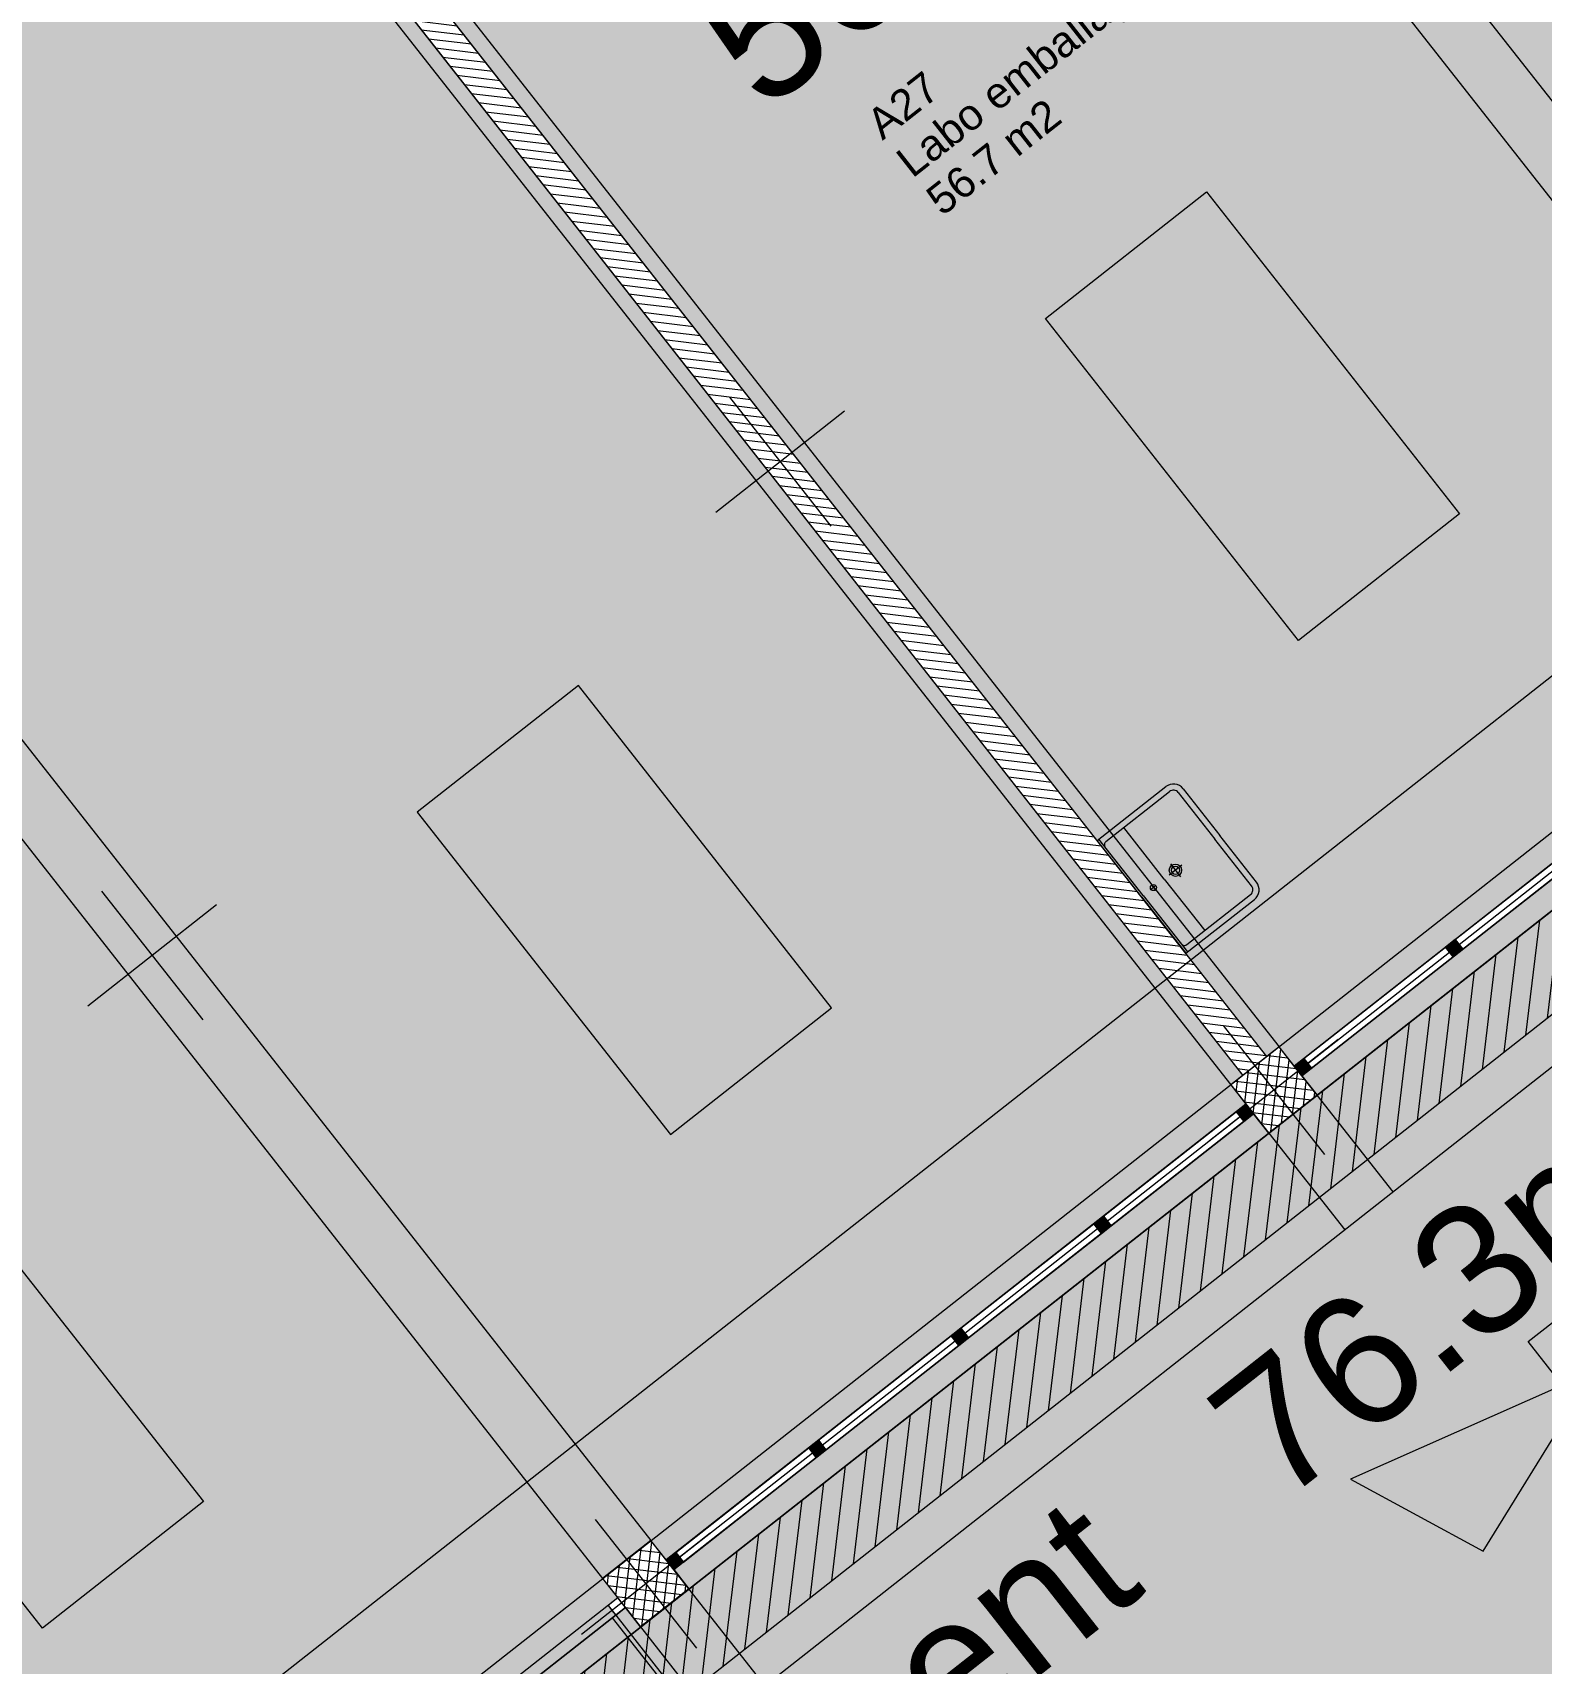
# Model space of a CAD drawing. Header units: metres. Extents: x 2540421 to 2540539, y 1181212 to 1181315.
# Drawn here: x 2540497.94 to 2540505.31, y 1181284.43 to 1181292.39 of the extents above; entities that cross this region are included whole.
import ezdxf
from ezdxf.enums import TextEntityAlignment as Align

# ---------------------------------------------------------------- set-up
doc = ezdxf.new("R2010")
doc.units = ezdxf.units.M
doc.header["$LTSCALE"] = 5080
doc.linetypes.add('STYLE_01', pattern=[0.136032, 0.068016, -0.068016])
doc.layers.get('0').update_dxf_attribs({"lineweight": 20})
for name, color, linetype, lineweight in [('0-Detection incendie', 7, 'Continuous', 20), ('CLOISONS', 7, 'Continuous', 20), ('coupole', 7, 'Continuous', 20), ('Detection incendie', 7, 'Continuous', 20), ('HEIG-PORTES', 130, 'Continuous', 20), ('HEIG-ROOM', 160, 'Continuous', 20), ('L_GENDE', 7, 'Continuous', 20), ('MURS_ET_PILIERS', 7, 'Continuous', 20), ('PORTES', 7, 'Continuous', 20), ('Surface', 7, 'Continuous', 20), ('TRAITILL_S', 7, 'Continuous', 20), ('TRAME-MUR', 7, 'Continuous', 20), ('Z-contour', 7, 'Continuous', 20), ('Z-couleur', 7, 'Continuous', 20)]:
    doc.layers.add(name, color=color, linetype=linetype, lineweight=lineweight)
for name, color, linetype in [('A1I41---E-(appareils_sanitaires)', 7, 'Continuous'), ('Axe batim.', 7, 'Continuous'), ('Z2-texte', 7, 'Continuous')]:
    doc.layers.add(name, color=color, linetype=linetype)
doc.styles.add('GENERATED_STYLE_1', font='arial.ttf')
doc.styles.get("Standard").update_dxf_attribs({"font": 'arial.ttf', "height": 63})
pattern_1 = [(83.166527, (2540443.393077, 1181174.026504), (-0.04728668, 0.005666615), []), (173.166527, (2540443.393077, 1181174.026504), (-0.005666615, -0.04728668), [])]

# ---------------------------------------------------------------- blocks, each defined once
blk = doc.blocks.new('A27_Labo emballage I_2', base_point=(694.5528, 838.3371))
at = {"linetype": 'Continuous', "lineweight": 0, "flags": 1}
for tag in ['ROOM_AREA', 'ROOM_PERIM', 'ROOM_WALLS_SURF', 'ROOM_DOORS_SURF', 'ROOM_WINDS_SURF', 'ROOM_BASELEV', 'ROOM_HEIGHT', 'ROOM_NET_AREA', 'ROOM_REDUCED_AREA', 'ROOM_VOLUME']:
    blk.add_attdef(tag, text='', height=2, dxfattribs=at).set_placement((694.5528, 837.7657), align=Align.BOTTOM_LEFT)
at = {"layer": 'Z2-texte', "style": 'GENERATED_STYLE_1'}
for tag, p in [('ROOM_NAME', (694.5528, 838.1084)), ('ROOM_NUMBER', (694.5528, 837.8727)), ('ROOM_CALC_AREA', (694.5528, 837.637))]:
    blk.add_attdef(tag, text='', height=0.15, dxfattribs=at).set_placement(p, align=Align.BOTTOM_LEFT)
blk = doc.blocks.new('Sirène')
at = {"layer": '0-Detection incendie', "linetype": 'Continuous', "lineweight": 20}
h = blk.add_hatch(color=1, dxfattribs=at)
h.paths.add_polyline_path([(-235.7, 35.3), (-1332.1, 313.2), (-1040.3, -363.6), (-235.7, -68.3)])
h.paths.add_polyline_path([(0, 306.3), (-235.7, 306.3), (-235.7, -306.3), (0, -306.3)])
at = {"layer": '0-Detection incendie', "color": 1, "linetype": 'Continuous', "lineweight": 20}
for p, q in [((-235.7, 35.3), (-1332.1, 313.2)), ((-1332.1, 313.2), (-1040.3, -363.6)), ((-1040.3, -363.6), (-235.7, -68.3))]:
    blk.add_line(p, q, dxfattribs=at)
blk.add_lwpolyline([(0, -306.3), (-235.7, -306.3), (-235.7, 306.3), (0, 306.3)], close=True, dxfattribs=at)

msp = doc.modelspace()

# ---------------------------------------------------------------- hatches: boundary and pattern name
at = {"layer": 'CLOISONS', "linetype": 'Continuous', "lineweight": 18}
for points in [[(2540504.8427, 1181287.9288), (2540504.8899, 1181287.9658), (2540504.927, 1181287.9187), (2540504.8798, 1181287.8816)], [(2540504.8899, 1181287.9658), (2540504.8427, 1181287.9288), (2540504.8798, 1181287.8816), (2540504.927, 1181287.9187)], [(2540504.1037, 1181287.3479), (2540504.1508, 1181287.385), (2540504.1879, 1181287.3378), (2540504.1407, 1181287.3007)], [(2540503.8678, 1181287.1625), (2540503.8206, 1181287.1254), (2540503.8577, 1181287.0783), (2540503.9049, 1181287.1153)], [(2540503.1248, 1181286.5786), (2540503.172, 1181286.6156), (2540503.2091, 1181286.5685), (2540503.1619, 1181286.5314)], [(2540503.172, 1181286.6156), (2540503.1248, 1181286.5786), (2540503.1619, 1181286.5314), (2540503.2091, 1181286.5685)], [(2540502.429, 1181286.0317), (2540502.4762, 1181286.0687), (2540502.5133, 1181286.0216), (2540502.4661, 1181285.9845)], [(2540502.4762, 1181286.0687), (2540502.429, 1181286.0317), (2540502.4661, 1181285.9845), (2540502.5133, 1181286.0216)], [(2540501.7332, 1181285.4848), (2540501.7804, 1181285.5219), (2540501.8175, 1181285.4747), (2540501.7703, 1181285.4376)], [(2540501.7804, 1181285.5219), (2540501.7332, 1181285.4848), (2540501.7703, 1181285.4376), (2540501.8175, 1181285.4747)], [(2540501.0374, 1181284.9379), (2540501.0846, 1181284.975), (2540501.1217, 1181284.9278), (2540501.0745, 1181284.8907)]]:
    msp.add_hatch(color=256, dxfattribs=at).paths.add_polyline_path(points, flags=0)
at = {"layer": 'Detection incendie', "linetype": 'Continuous', "lineweight": 0}
h = msp.add_hatch(dxfattribs=at)
h.set_pattern_fill('ANSI31', color=161, scale=0.03, angle=38.16653, style=0)
h.set_pattern_definition([(83.166527, (2540446.29578, 1180766.048435), (-0.09457336, 0.01133323), [])])
h.paths.add_polyline_path([(2540494.3898, 1181280.8128), (2540497.2781, 1181277.1379), (2540512.1577, 1181288.833), (2540509.915, 1181291.6865), (2540496.858, 1181281.424), (2540496.1968, 1181282.2653), (2540494.3741, 1181280.8327)])
h.paths.add_polyline_path([(2540494.9358, 1181280.7654), (2540497.3454, 1181277.6996), (2540511.5961, 1181288.9003), (2540509.8477, 1181291.1248), (2540496.7907, 1181280.8624), (2540496.1295, 1181281.7036)], flags=16)
at = {"layer": 'TRAME-MUR', "lineweight": 18}
h = msp.add_hatch(dxfattribs=at)
h.set_pattern_fill('_BRIQUE_CIMENT', color=256, angle=38.16653, style=0, pattern_type=2)
h.set_pattern_definition([(173.1665272, (2540473.31468, 1180204.514543), (0.004759362, 0.0397158466), [])])
h.paths.add_polyline_path([(2540497.0928, 1181296.1465), (2540496.9748, 1181296.0538), (2540503.8526, 1181287.3032), (2540503.9705, 1181287.3959)], flags=0)
at = {"layer": 'TRAME-MUR', "linetype": 'Continuous', "lineweight": 20}
h = msp.add_hatch(dxfattribs=at)
h.set_pattern_fill('ANSI37', color=256, scale=0.015, angle=38.16653, style=0)
h.set_pattern_definition(pattern_1)
h.paths.add_polyline_path([(2540503.979, 1181287.021), (2540504.2149, 1181287.2064), (2540504.0295, 1181287.4422), (2540503.7936, 1181287.2569)], flags=0)
h = msp.add_hatch(dxfattribs=at)
h.set_pattern_fill('ANSI37', color=256, scale=0.015, angle=38.16653, style=0)
h.set_pattern_definition(pattern_1)
h.paths.add_polyline_path([(2540500.9128, 1181284.611), (2540501.1486, 1181284.7964), (2540500.9633, 1181285.0322), (2540500.7274, 1181284.8469)], flags=0)
at = {"layer": 'Z-couleur', "linetype": 'Continuous', "lineweight": 20, "true_color": 0xffd1ff}
for points in [[(2540504.1037, 1181287.3479), (2540504.0295, 1181287.4422), (2540503.9705, 1181287.3959), (2540499.2618, 1181293.3869), (2540505.0208, 1181297.9134), (2540509.8037, 1181291.828), (2540507.1699, 1181289.7579), (2540507.0958, 1181289.8522), (2540506.8599, 1181289.6669), (2540506.934, 1181289.5725), (2540506.8869, 1181289.5354), (2540506.9239, 1181289.4883), (2540505.666, 1181288.4995), (2540505.6289, 1181288.5467)], [(2540497.838, 1181282.5759), (2540490.8552, 1181291.4602), (2540493.7957, 1181293.7713), (2540493.9223, 1181293.6101), (2540494.056, 1181293.7152), (2540493.9293, 1181293.8763), (2540496.8698, 1181296.1875), (2540503.8526, 1181287.3032), (2540503.7936, 1181287.2569), (2540503.8678, 1181287.1625), (2540501.0374, 1181284.9379), (2540500.9633, 1181285.0322), (2540500.7274, 1181284.8469), (2540500.8015, 1181284.7525), (2540500.7544, 1181284.7154), (2540500.7914, 1181284.6683), (2540499.5335, 1181283.6795), (2540499.4964, 1181283.7267), (2540497.9712, 1181282.5279), (2540497.897, 1181282.6222)]]:
    msp.add_hatch(color=7, dxfattribs=at).paths.add_polyline_path(points)
at = {"layer": 'Z-couleur', "linetype": 'Continuous', "lineweight": 20}
msp.add_hatch(color=2, dxfattribs=at).paths.add_polyline_path([(2540494.9218, 1181279.9022), (2540494.9926, 1181279.9578), (2540494.9184, 1181280.0522), (2540497.7724, 1181282.2953), (2540497.8465, 1181282.201), (2540498.0824, 1181282.3864), (2540498.0082, 1181282.4807), (2540500.8386, 1181284.7053), (2540500.9128, 1181284.611), (2540501.1486, 1181284.7964), (2540501.0745, 1181284.8907), (2540503.9049, 1181287.1153), (2540503.979, 1181287.021), (2540504.2149, 1181287.2064), (2540504.1407, 1181287.3007), (2540506.9711, 1181289.5253), (2540507.0453, 1181289.431), (2540507.2811, 1181289.6164), (2540507.207, 1181289.7107), (2540509.8408, 1181291.7809), (2540509.915, 1181291.6865), (2540510.1037, 1181291.8348), (2540511.1542, 1181290.4982), (2540511.2171, 1181290.5477), (2540512.3294, 1181289.1325), (2540512.2665, 1181289.0831), (2540512.3283, 1181289.0044), (2540512.1396, 1181288.8561), (2540512.2137, 1181288.7618), (2540509.5799, 1181286.6917), (2540509.5058, 1181286.786), (2540509.2699, 1181286.6006), (2540509.344, 1181286.5063), (2540509.2969, 1181286.4692), (2540506.5137, 1181284.2816), (2540506.4395, 1181284.376), (2540506.2036, 1181284.1906), (2540506.2778, 1181284.0963), (2540503.4474, 1181281.8716), (2540503.3733, 1181281.966), (2540503.1374, 1181281.7806), (2540503.2115, 1181281.6863), (2540500.3812, 1181279.4616), (2540500.307, 1181279.556), (2540500.0711, 1181279.3706), (2540500.1453, 1181279.2763), (2540499.1193, 1181278.4698), (2540497.2913, 1181277.0331), (2540497.2172, 1181277.1275), (2540497.1464, 1181277.0718), (2540497.0846, 1181277.1505), (2540497.0374, 1181277.1134), (2540495.9251, 1181278.5286), (2540495.9723, 1181278.5656)])

# ---------------------------------------------------------------- linework, layer by layer
at = {"layer": 'A1I41---E-(appareils_sanitaires)', "lineweight": 18}
for p, q in [((2540503.1423, 1181288.4496), (2540503.4765, 1181288.7123)), ((2540503.1844, 1181288.4446), (2540503.495, 1181288.6887)), ((2540503.5371, 1181288.6836), (2540503.7163, 1181288.4556)), ((2540503.5607, 1181288.7022), (2540503.7399, 1181288.4742)), ((2540503.4687, 1181288.261), (2540503.2709, 1181288.5126)), ((2540503.3586, 1181288.1745), (2540503.1423, 1181288.4496)), ((2540503.3665, 1181288.1806), (2540503.1502, 1181288.4558)), ((2540503.8955, 1181288.2276), (2540503.7163, 1181288.4556)), ((2540503.9191, 1181288.2462), (2540503.7399, 1181288.4742)), ((2540503.5552, 1181288.329), (2540503.4923, 1181288.2795)), ((2540503.499, 1181288.3357), (2540503.5484, 1181288.2728)), ((2540503.4282, 1181288.2292), (2540503.4046, 1181288.2106)), ((2540503.4072, 1181288.2317), (2540503.4257, 1181288.2081)), ((2540503.4687, 1181288.261), (2540503.6664, 1181288.0094)), ((2540503.3586, 1181288.1745), (2540503.5749, 1181287.8993)), ((2540503.3665, 1181288.1806), (2540503.5827, 1181287.9055)), ((2540503.5749, 1181287.8993), (2540503.909, 1181288.1619)), ((2540503.5799, 1181287.9414), (2540503.8905, 1181288.1855))]:
    msp.add_line(p, q, dxfattribs=at)
for centre, radius in [((2540503.5237, 1181288.3042), 0.03), ((2540503.5237, 1181288.3042), 0.02), ((2540503.4164, 1181288.2199), 0.015)]:
    msp.add_circle(centre, radius, dxfattribs=at)
for centre, radius, start, end in [((2540503.5135, 1181288.6651), 0.06, 38.16648, 128.16657), ((2540503.5135, 1181288.6651), 0.03, 38.16648, 128.16657), ((2540503.1968, 1181288.4289), 0.02, 128.16648, 218.16657), ((2540503.872, 1181288.2091), 0.03, 308.16648, 38.16657), ((2540503.872, 1181288.2091), 0.06, 308.16648, 38.16657), ((2540503.5676, 1181287.9571), 0.02, 218.16648, 308.16657)]:
    msp.add_arc(centre, radius, start, end, dxfattribs=at)
at = {"layer": 'Axe batim.', "color": 250, "linetype": 'Continuous', "lineweight": 0}
for p, q in [((2540501.3471, 1181290.6124), (2540501.8414, 1181289.9834)), ((2540501.9087, 1181290.5451), (2540501.2798, 1181290.0507)), ((2540498.2808, 1181288.2024), (2540498.7752, 1181287.5734)), ((2540498.8425, 1181288.135), (2540498.2135, 1181287.6407)), ((2540504.3188, 1181287.4788), (2540503.6898, 1181286.9844)), ((2540503.7571, 1181287.5461), (2540504.2514, 1181286.9171)), ((2540500.6908, 1181285.1361), (2540501.1852, 1181284.5071)), ((2540501.2525, 1181285.0688), (2540500.6235, 1181284.5744))]:
    msp.add_line(p, q, dxfattribs=at)
at = {"layer": 'CLOISONS', "linetype": 'Continuous', "lineweight": 18}
for p, q in [((2540504.8899, 1181287.9658), (2540505.5817, 1181288.5096)), ((2540504.9084, 1181287.9423), (2540505.6003, 1181288.4861)), ((2540504.927, 1181287.9187), (2540505.6188, 1181288.4625)), ((2540504.8427, 1181287.9288), (2540504.8899, 1181287.9658)), ((2540504.8899, 1181287.9658), (2540504.8427, 1181287.9288)), ((2540504.8899, 1181287.9658), (2540504.927, 1181287.9187)), ((2540504.927, 1181287.9187), (2540504.8899, 1181287.9658)), ((2540504.1508, 1181287.385), (2540504.8427, 1181287.9288)), ((2540504.1694, 1181287.3614), (2540504.8612, 1181287.9052)), ((2540504.1879, 1181287.3378), (2540504.8798, 1181287.8816)), ((2540504.8798, 1181287.8816), (2540504.8427, 1181287.9288)), ((2540504.8427, 1181287.9288), (2540504.8798, 1181287.8816)), ((2540504.927, 1181287.9187), (2540504.8798, 1181287.8816)), ((2540504.8798, 1181287.8816), (2540504.927, 1181287.9187)), ((2540504.1037, 1181287.3479), (2540504.1508, 1181287.385)), ((2540504.1407, 1181287.3007), (2540504.1037, 1181287.3479)), ((2540504.1879, 1181287.3378), (2540504.1407, 1181287.3007)), ((2540504.1508, 1181287.385), (2540504.1879, 1181287.3378)), ((2540503.8678, 1181287.1625), (2540503.8206, 1181287.1254)), ((2540503.9049, 1181287.1153), (2540503.8678, 1181287.1625)), ((2540503.172, 1181286.6156), (2540503.8206, 1181287.1254)), ((2540503.1905, 1181286.592), (2540503.8392, 1181287.1019)), ((2540503.2091, 1181286.5685), (2540503.8577, 1181287.0783)), ((2540503.8206, 1181287.1254), (2540503.8577, 1181287.0783)), ((2540503.8577, 1181287.0783), (2540503.9049, 1181287.1153)), ((2540503.1248, 1181286.5786), (2540503.172, 1181286.6156)), ((2540503.172, 1181286.6156), (2540503.1248, 1181286.5786)), ((2540503.172, 1181286.6156), (2540503.2091, 1181286.5685)), ((2540503.2091, 1181286.5685), (2540503.172, 1181286.6156)), ((2540502.4762, 1181286.0687), (2540503.1248, 1181286.5786)), ((2540502.4947, 1181286.0452), (2540503.1434, 1181286.555)), ((2540502.5133, 1181286.0216), (2540503.1619, 1181286.5314)), ((2540503.1619, 1181286.5314), (2540503.1248, 1181286.5786)), ((2540503.1248, 1181286.5786), (2540503.1619, 1181286.5314)), ((2540503.2091, 1181286.5685), (2540503.1619, 1181286.5314)), ((2540503.1619, 1181286.5314), (2540503.2091, 1181286.5685)), ((2540502.429, 1181286.0317), (2540502.4762, 1181286.0687)), ((2540502.4762, 1181286.0687), (2540502.429, 1181286.0317)), ((2540502.4762, 1181286.0687), (2540502.5133, 1181286.0216)), ((2540502.5133, 1181286.0216), (2540502.4762, 1181286.0687)), ((2540501.7804, 1181285.5219), (2540502.429, 1181286.0317)), ((2540501.7989, 1181285.4983), (2540502.4476, 1181286.0081)), ((2540501.8175, 1181285.4747), (2540502.4661, 1181285.9845)), ((2540502.4661, 1181285.9845), (2540502.429, 1181286.0317)), ((2540502.429, 1181286.0317), (2540502.4661, 1181285.9845)), ((2540502.5133, 1181286.0216), (2540502.4661, 1181285.9845)), ((2540502.4661, 1181285.9845), (2540502.5133, 1181286.0216)), ((2540501.0846, 1181284.975), (2540501.7332, 1181285.4848)), ((2540501.7332, 1181285.4848), (2540501.7804, 1181285.5219)), ((2540501.7804, 1181285.5219), (2540501.7332, 1181285.4848)), ((2540501.7703, 1181285.4376), (2540501.7332, 1181285.4848)), ((2540501.7332, 1181285.4848), (2540501.7703, 1181285.4376)), ((2540501.7804, 1181285.5219), (2540501.8175, 1181285.4747)), ((2540501.8175, 1181285.4747), (2540501.7804, 1181285.5219)), ((2540501.1031, 1181284.9514), (2540501.7517, 1181285.4612)), ((2540501.1217, 1181284.9278), (2540501.7703, 1181285.4376)), ((2540501.8175, 1181285.4747), (2540501.7703, 1181285.4376)), ((2540501.7703, 1181285.4376), (2540501.8175, 1181285.4747)), ((2540501.0374, 1181284.9379), (2540501.0846, 1181284.975)), ((2540501.0745, 1181284.8907), (2540501.0374, 1181284.9379)), ((2540501.1217, 1181284.9278), (2540501.0745, 1181284.8907)), ((2540501.0846, 1181284.975), (2540501.1217, 1181284.9278))]:
    msp.add_line(p, q, dxfattribs=at)
at = {"layer": 'CLOISONS', "lineweight": 18}
for p, q in [((2540504.1407, 1181287.3007), (2540504.1037, 1181287.3479)), ((2540503.9049, 1181287.1153), (2540503.8678, 1181287.1625)), ((2540501.0745, 1181284.8907), (2540501.0374, 1181284.9379))]:
    msp.add_line(p, q, dxfattribs=at)
at = {"layer": 'coupole', "lineweight": 18}
for p, q in [((2540502.8888, 1181290.9973), (2540503.675, 1181291.6153)), ((2540503.675, 1181291.6153), (2540504.9109, 1181290.0429)), ((2540504.1247, 1181289.4249), (2540502.8888, 1181290.9973)), ((2540504.9109, 1181290.0429), (2540504.1247, 1181289.4249)), ((2540500.6087, 1181289.2053), (2540499.8225, 1181288.5873)), ((2540501.8446, 1181287.6329), (2540500.6087, 1181289.2053)), ((2540499.8225, 1181288.5873), (2540501.0584, 1181287.0149)), ((2540501.0584, 1181287.0149), (2540501.8446, 1181287.6329)), ((2540497.5425, 1181286.7953), (2540498.7784, 1181285.2229)), ((2540497.9922, 1181284.6049), (2540496.7563, 1181286.1773)), ((2540498.7784, 1181285.2229), (2540497.9922, 1181284.6049))]:
    msp.add_line(p, q, dxfattribs=at)
at = {"layer": 'Detection incendie', "color": 161, "linetype": 'Continuous', "lineweight": 20, "flags": 128}
for points in [[(2540494.3898, 1181280.8128), (2540497.2781, 1181277.1379), (2540512.1577, 1181288.833), (2540509.915, 1181291.6865), (2540496.858, 1181281.424), (2540496.1968, 1181282.2653), (2540494.3741, 1181280.8327), (2540494.3898, 1181280.8128)], [(2540494.9358, 1181280.7654), (2540497.3454, 1181277.6996), (2540511.5961, 1181288.9003), (2540509.8477, 1181291.1248), (2540496.7907, 1181280.8624), (2540496.1295, 1181281.7036)]]:
    msp.add_lwpolyline(points, close=True, dxfattribs=at)
at = {"layer": 'HEIG-PORTES', "linetype": 'Continuous', "lineweight": 20}
for p, q in [((2540501.4555, 1181283.7911), (2540500.7757, 1181284.6559)), ((2540500.7914, 1181284.6683), (2540501.4712, 1181283.8034))]:
    msp.add_line(p, q, dxfattribs=at)
at = {"layer": 'HEIG-ROOM', "flags": 128}
for points in [[(2540505.0208, 1181297.9134), (2540509.8037, 1181291.828), (2540507.1699, 1181289.7579), (2540507.0958, 1181289.8522), (2540506.8599, 1181289.6669), (2540506.934, 1181289.5725), (2540504.1037, 1181287.3479), (2540504.0295, 1181287.4422), (2540503.9705, 1181287.3959), (2540499.2618, 1181293.3869)], [(2540497.9712, 1181282.5279), (2540497.897, 1181282.6222), (2540497.838, 1181282.5759), (2540490.8429, 1181291.4759), (2540496.8574, 1181296.2032), (2540503.8526, 1181287.3032), (2540503.7936, 1181287.2569), (2540503.8678, 1181287.1625), (2540501.0374, 1181284.9379), (2540500.9633, 1181285.0322), (2540500.7274, 1181284.8469), (2540500.8015, 1181284.7525)]]:
    msp.add_lwpolyline(points, close=True, dxfattribs=at)
msp.add_lwpolyline([(2540506.9711, 1181289.5253), (2540504.1407, 1181287.3007), (2540504.2149, 1181287.2064), (2540503.979, 1181287.021), (2540503.9049, 1181287.1153), (2540501.0745, 1181284.8907), (2540501.1486, 1181284.7964), (2540500.9128, 1181284.611), (2540500.8386, 1181284.7053), (2540498.0082, 1181282.4807)], dxfattribs=at)
at = {"layer": 'MURS_ET_PILIERS', "lineweight": 18}
for p, q in [((2540503.9705, 1181287.3959), (2540497.0928, 1181296.1465)), ((2540496.9748, 1181296.0538), (2540503.8526, 1181287.3032))]:
    msp.add_line(p, q, dxfattribs=at)
at = {"layer": 'MURS_ET_PILIERS', "lineweight": 18, "flags": 128}
for points in [[(2540503.979, 1181287.021), (2540504.2149, 1181287.2064), (2540504.0295, 1181287.4422), (2540503.7936, 1181287.2569)], [(2540500.9128, 1181284.611), (2540501.1486, 1181284.7964), (2540500.9633, 1181285.0322), (2540500.7274, 1181284.8469)]]:
    msp.add_lwpolyline(points, close=True, dxfattribs=at)
at = {"layer": 'PORTES', "linetype": 'Continuous', "lineweight": 18}
for p, q in [((2540500.8015, 1181284.7525), (2540500.7544, 1181284.7154)), ((2540500.7544, 1181284.7154), (2540500.7791, 1181284.684)), ((2540500.7914, 1181284.6683), (2540500.8386, 1181284.7053)), ((2540500.8077, 1181284.7447), (2540500.8015, 1181284.7525)), ((2540500.8386, 1181284.7053), (2540500.8324, 1181284.7132)), ((2540500.7791, 1181284.684), (2540500.7914, 1181284.6683))]:
    msp.add_line(p, q, dxfattribs=at)
at = {"layer": 'PORTES', "lineweight": 18}
msp.add_line((2540500.8386, 1181284.7053), (2540500.8015, 1181284.7525), dxfattribs=at)
at = {"layer": 'TRAITILL_S', "color": 7, "linetype": 'STYLE_01', "lineweight": 20}
for p, q in [((2540500.1006, 1181298.7522), (2540507.0958, 1181289.8522)), ((2540499.8647, 1181298.5669), (2540506.8599, 1181289.6669)), ((2540497.0343, 1181296.3422), (2540504.0295, 1181287.4422)), ((2540496.7985, 1181296.1568), (2540503.7936, 1181287.2569)), ((2540493.9681, 1181293.9322), (2540500.9633, 1181285.0322)), ((2540493.7322, 1181293.7468), (2540500.7274, 1181284.8469)), ((2540491.4095, 1181278.2863), (2540509.3588, 1181292.3941)), ((2540492.0206, 1181278.0035), (2540509.7296, 1181291.9224)), ((2540491.9656, 1181277.5787), (2540509.915, 1181291.6865)), ((2540492.1839, 1181276.9872), (2540510.4744, 1181291.3631))]:
    msp.add_line(p, q, dxfattribs=at)
at = {"layer": 'TRAITILL_S', "lineweight": 18}
for p, q in [((2540504.5857, 1181286.7346), (2540504.2149, 1181287.2064)), ((2540503.979, 1181287.021), (2540504.3498, 1181286.5493)), ((2540501.5194, 1181284.3246), (2540501.1486, 1181284.7964)), ((2540500.9128, 1181284.611), (2540501.2835, 1181284.1393))]:
    msp.add_line(p, q, dxfattribs=at)
at = {"layer": 'Z-contour', "linetype": 'Continuous', "lineweight": 20, "flags": 128}
for points in [[(2540504.1037, 1181287.3479), (2540504.0295, 1181287.4422), (2540503.9705, 1181287.3959), (2540499.2618, 1181293.3869), (2540505.0208, 1181297.9134), (2540509.8037, 1181291.828), (2540507.1699, 1181289.7579), (2540507.0958, 1181289.8522), (2540506.8599, 1181289.6669), (2540506.934, 1181289.5725), (2540506.8869, 1181289.5354), (2540506.9239, 1181289.4883), (2540505.666, 1181288.4995), (2540505.6289, 1181288.5467), (2540504.1037, 1181287.3479)], [(2540497.838, 1181282.5759), (2540490.8552, 1181291.4602), (2540493.7957, 1181293.7713), (2540493.9223, 1181293.6101), (2540494.056, 1181293.7152), (2540493.9293, 1181293.8763), (2540496.8698, 1181296.1875), (2540503.8526, 1181287.3032), (2540503.7936, 1181287.2569), (2540503.8678, 1181287.1625), (2540501.0374, 1181284.9379), (2540500.9633, 1181285.0322), (2540500.7274, 1181284.8469), (2540500.8015, 1181284.7525), (2540500.7544, 1181284.7154), (2540500.7914, 1181284.6683), (2540499.5335, 1181283.6795), (2540499.4964, 1181283.7267), (2540497.9712, 1181282.5279), (2540497.897, 1181282.6222), (2540497.838, 1181282.5759)]]:
    msp.add_lwpolyline(points, close=True, dxfattribs=at)
msp.add_lwpolyline([(2540498.0082, 1181282.4807), (2540500.8386, 1181284.7053), (2540500.9128, 1181284.611), (2540501.1486, 1181284.7964), (2540501.0745, 1181284.8907), (2540503.9049, 1181287.1153), (2540503.979, 1181287.021), (2540504.2149, 1181287.2064), (2540504.1407, 1181287.3007), (2540506.9711, 1181289.5253)], dxfattribs=at)

# ---------------------------------------------------------------- block references
at = {"linetype": 'Continuous', "lineweight": 18}
ref = msp.add_blockref('A27_Labo emballage I_2', (2540501.9798, 1181292.0082), dxfattribs=dict(at, rotation=38.16652723517746))
ref.add_attrib('ROOM_NAME', 'A27', dxfattribs={"layer": 'Z2-texte', "color": 7, "linetype": 'Continuous', "height": 0.15, "rotation": 38.16653, "style": 'GENERATED_STYLE_1'}).set_placement((2540502.1211, 1181291.8284), align=Align.BOTTOM_LEFT)
ref.add_attrib('ROOM_NUMBER', 'Labo emballage I', dxfattribs={"layer": 'Z2-texte', "color": 7, "linetype": 'Continuous', "height": 0.15, "rotation": 38.16653, "style": 'GENERATED_STYLE_1'}).set_placement((2540502.2668, 1181291.643), align=Align.BOTTOM_LEFT)
ref.add_attrib('ROOM_CALC_AREA', '56.7 m2', dxfattribs={"layer": 'Z2-texte', "color": 7, "linetype": 'Continuous', "height": 0.15, "rotation": 38.16653, "style": 'GENERATED_STYLE_1'}).set_placement((2540502.4125, 1181291.4577), align=Align.BOTTOM_LEFT)
at = {"layer": '0-Detection incendie', "linetype": 'ByBlock', "xscale": 0.001, "yscale": 0.001, "zscale": 0.001, "rotation": 38.16652723517746}
msp.add_blockref('Sirène', (2540505.6196, 1181285.9089), dxfattribs=at)

# ---------------------------------------------------------------- texts
at = {"layer": 'L_GENDE', "linetype": 'Continuous', "lineweight": 20, "insert": (2540499.0234, 1181282.1612), "char_height": 0.632, "width": 9.890834, "attachment_point": 1, "rotation": 38.16653}
msp.add_mtext('Dégagement', dxfattribs=at)
at = {"layer": 'Surface', "linetype": 'Continuous', "lineweight": 20, "char_height": 0.632, "attachment_point": 1, "rotation": 38.16653}
for s, insert, width in [('56.7m²', (2540501.1219, 1181292.492), 2.268618), ('76.3m²', (2540503.6402, 1181285.6976), 2.323617)]:
    msp.add_mtext(s, dxfattribs=dict(at, insert=insert, width=width))

doc.saveas('drawing.dxf')
